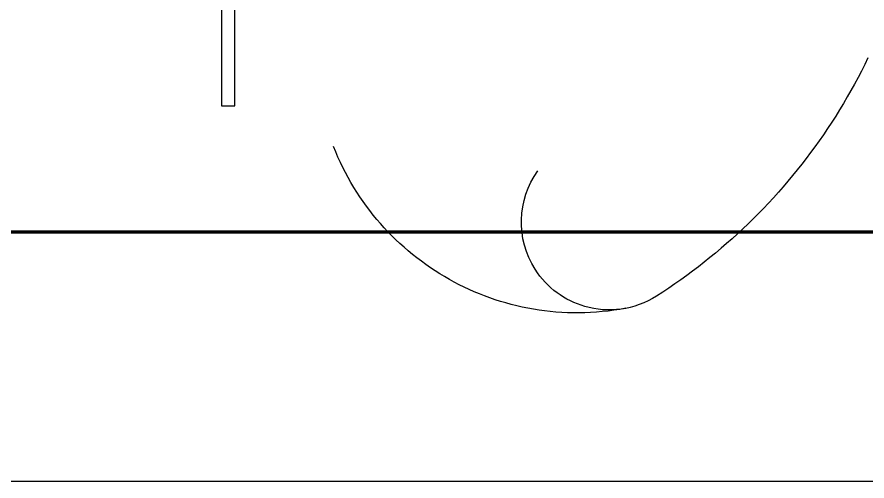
# Model space of a CAD drawing. Header units: millimetres. Extents: x -2078669 to -1085629, y -5987148 to 310365.
# Drawn here: x -1742468 to -1704976, y -3581452 to -3560977 of the extents above; entities that cross this region are included whole.
import ezdxf

# ---------------------------------------------------------------- set-up
doc = ezdxf.new("R2010")
doc.units = ezdxf.units.MM
doc.header["$LTSCALE"] = 500
doc.layers.get('Defpoints').update_dxf_attribs({"color": 153})
for name, color, linetype, lineweight in [('D-BYP-STR2', 6, 'Continuous', 25), ('D-BYP-STR8', 5, 'Continuous', 25), ('D-TTL', 2, 'Continuous', 140)]:
    doc.layers.add(name, color=color, linetype=linetype, lineweight=lineweight)

# ---------------------------------------------------------------- blocks, each defined once
blk = doc.blocks.new('A$Cfbd0cdc3')
at = {"layer": 'Defpoints'}
for points in [[(1012, 4500), (1069, 4384), (1128, 4268), (1187, 4153), (1249, 4039), (1312, 3925), (1377, 3812), (1443, 3699), (1511, 3587), (1580, 3475), (1651, 3364), (1724, 3254), (1798, 3144), (1872, 3038), (1947, 2933), (2023, 2829), (2101, 2726), (2180, 2624), (2260, 2523), (2341, 2423), (2424, 2324), (2507, 2226), (2592, 2129), (2678, 2033), (2766, 1939), (2854, 1845), (2944, 1753), (3034, 1662), (3126, 1572), (3219, 1483), (3313, 1396), (3408, 1309), (3505, 1224), (3602, 1140), (3700, 1057), (3800, 975), (3900, 895), (4002, 815), (4105, 737), (4208, 661), (4313, 585), (4418, 511), (4525, 438), (4632, 367), (4741, 297)], [(5284, 81), (5388, 62), (5492, 46), (5595, 33), (5699, 22), (5802, 13), (5905, 6), (6008, 2), (6110, 0), (6212, 0), (6314, 3), (6415, 8), (6516, 15), (6616, 24), (6716, 36), (6815, 49), (6914, 65), (7013, 83), (7110, 103), (7207, 125), (7304, 149), (7399, 175), (7494, 203), (7588, 233), (7682, 265), (7774, 299), (7866, 335), (7957, 373), (8047, 413), (8136, 455), (8224, 498), (8311, 543), (8397, 591), (8483, 640), (8567, 690), (8649, 743), (8731, 797), (8812, 853), (8891, 911), (8969, 970), (9046, 1031), (9122, 1093), (9196, 1158), (9269, 1223), (9341, 1291), (9411, 1360), (9480, 1430), (9547, 1502), (9613, 1576), (9677, 1651), (9740, 1727), (9801, 1805), (9861, 1884), (9919, 1965), (9975, 2047), (10029, 2130), (10082, 2215), (10133, 2301), (10183, 2388), (10230, 2476), (10276, 2566), (10320, 2657), (10362, 2750), (10402, 2843), (10440, 2938)], [(4741, 297), (4815, 252), (4891, 212), (4968, 177), (5046, 146), (5124, 120), (5204, 98), (5284, 80), (5365, 67), (5446, 58), (5527, 54), (5608, 53), (5689, 57), (5769, 65), (5849, 77), (5928, 94), (6006, 114), (6071, 134), (6135, 158), (6199, 184), (6261, 213), (6322, 244), (6381, 279), (6440, 316), (6496, 356), (6551, 398), (6605, 443), (6656, 491), (6706, 542), (6753, 595), (6799, 651), (6842, 709), (6883, 770), (6943, 872), (6994, 977), (7037, 1084), (7071, 1194), (7098, 1306), (7115, 1418), (7125, 1532), (7126, 1645), (7119, 1759), (7103, 1872), (7079, 1983), (7047, 2093), (7007, 2201), (6958, 2306), (6902, 2408), (6837, 2507)]]:
    blk.add_lwpolyline(points, dxfattribs=at)

msp = doc.modelspace()

# ---------------------------------------------------------------- linework, layer by layer
at = {"layer": 'D-BYP-STR2', "elevation": 708000}
msp.add_lwpolyline([(-1733441.9, -3559899.6), (-1733441.9, -3564899.6), (-1732866.9, -3564899.6), (-1732866.9, -3559899.6)], close=True, dxfattribs=at)
at = {"layer": 'D-TTL'}
msp.add_line((-1777887.6, -3570452.3), (-1377887.6, -3570452.3), dxfattribs=at)
at = {"layer": 'Defpoints', "color": 1}
msp.add_lwpolyline([(-1788137.6, -3581452.3), (-1367637.6, -3581452.3), (-1367637.6, -3284452.3), (-1788137.6, -3284452.3)], close=True, dxfattribs=at)

# ---------------------------------------------------------------- block references
at = {"layer": 'D-BYP-STR8', "xscale": -2.5, "yscale": 2.5, "zscale": 2.5}
msp.add_blockref('A$Cfbd0cdc3', (-1702405.4, -3574034.2, 708000), dxfattribs=at)

doc.saveas('drawing.dxf')
